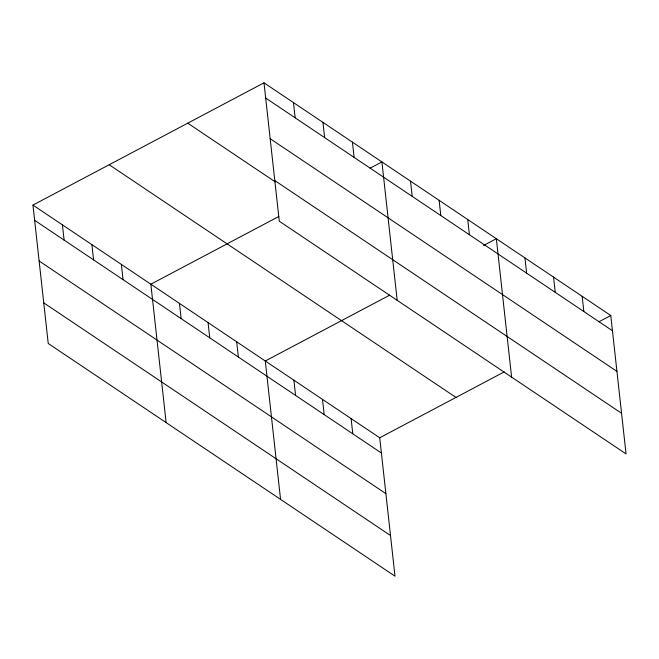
<?xml version="1.0" encoding="UTF-8"?>
<svg xmlns="http://www.w3.org/2000/svg" width="659" height="659" viewBox="0 0 659 659"><rect width="100%" height="100%" fill="white"/><g stroke="black" fill="none" stroke-linecap="round" stroke-linejoin="round"><path stroke-width="0.99" d="M32.95 205.089L379.716 437.782L394.996 576.18L48.231 343.487L32.95 205.089L264.004 82.82L610.769 315.513L626.05 453.911L279.284 221.218L264.004 82.82M278.872 216.457L150.853 284.202L166.134 422.608M370.103 168.177L381.907 161.933L397.188 300.339M389.741 295.133L265.28 360.992L280.561 499.39M483.632 245.445L496.334 238.723L511.615 377.121M379.716 437.782L504.168 371.923M598.973 321.757L610.769 315.513M265.684 98.051L612.45 330.744M270.174 138.695L616.939 371.388M274.795 180.574L621.561 413.267M187.757 123.167L275.338 181.942M109.196 164.742L455.962 397.426M34.63 220.32L381.396 453.013M39.12 260.972L385.886 493.657M43.741 302.843L390.507 535.536M582.161 296.311L583.841 311.542M553.552 277.118L555.232 292.349M524.943 257.916L526.623 273.147M467.725 219.521L469.414 234.761M439.116 200.328L440.805 215.559M410.516 181.134L412.196 196.366M352.425 142.155L354.114 157.386M322.951 122.376L324.632 137.607M351.107 418.58L352.787 433.811M293.477 102.598L295.158 117.829M322.498 399.387L324.179 414.618M293.889 380.185L295.578 395.416M236.68 341.799L238.36 357.03M208.071 322.597L209.751 337.828M179.462 303.404L181.143 318.635M121.38 264.424L123.06 279.655M91.898 244.646L93.578 259.877M62.424 224.867L64.104 240.098"/></g></svg>
